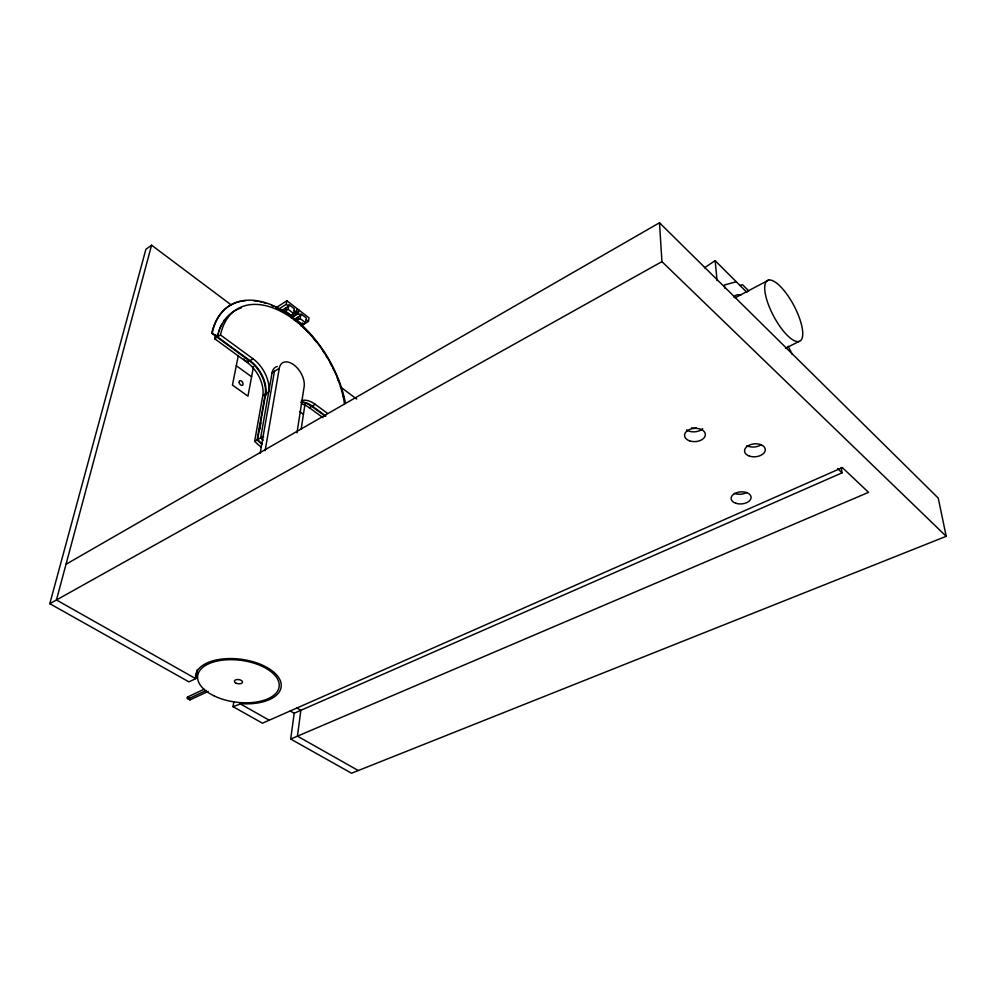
<?xml version="1.0" encoding="UTF-8"?>
<svg xmlns="http://www.w3.org/2000/svg" width="996" height="996" viewBox="0 0 996 996"><rect width="100%" height="100%" fill="white"/><g stroke="black" fill="none" stroke-linecap="round" stroke-linejoin="round"><path stroke-width="1.49" d="M66.022 564.284L659.501 222.768L938.244 498.1L946.2 536.309L351.526 773.232L290.695 739.044L294.181 713.248L842.081 472.839L841.234 467.46M301.166 429.151L305 404.102M296.995 432.75L304.129 386.685A17.355 10.271 58.5 0 0 304.266 383.759L304.191 382.725A17.355 10.271 58.5 0 0 303.581 379.464L303.257 378.356A17.355 10.271 58.5 0 0 300.17 371.819L299.485 370.798A17.355 10.271 58.5 0 0 297.231 367.96L296.41 367.113A17.355 10.271 58.5 0 0 291.168 363.204L290.284 362.793A17.355 10.271 58.5 0 0 287.657 362.009L286.823 361.909A17.355 10.271 58.5 0 0 282.428 362.93L281.843 363.378A17.355 10.271 58.5 0 0 280.386 365.134L280.013 365.856A17.355 10.271 58.5 0 0 279.266 368.358L265.135 450.69M301.091 325.991L308.461 321.384L309.021 317.861L286.885 300.755L277.075 307.054M305.598 322.754L306.357 318.035L300.929 313.852L300.157 318.571L297.057 320.525L302.498 324.696L305.598 322.754L300.157 318.571M290.695 739.044L868.537 492.348L842.367 467.61L262.471 723.196L233.039 706.65L233.786 702.13M297.057 320.525L297.592 317.338L298.476 318.023L294.741 320.376M292.164 317.45L298.314 313.566L298.9 310.042M290.384 316.081L296.534 312.196L297.119 308.673M288.118 309.32L288.927 304.602L294.418 308.835L293.621 313.541L288.118 309.32L285.018 311.287L290.521 315.508L295.414 312.321M260.18 453.255L274.46 371.284M285.018 311.287L285.566 308.1L286.475 308.797L282.74 311.175L281.843 310.491M278.892 309.009L286.275 304.278L286.885 300.755M285.615 311.96L286.051 309.482L283.748 310.951L285.815 312.532M277.311 366.453A17.293 10.321 58.5 0 0 272.07 372.753L260.641 437.867L261.201 438.402A86.577 51.705 58.5 0 0 263.205 440.244M261.238 447.192A86.341 51.892 58.4 0 1 255.175 441.913L254.615 441.377L257.08 439.958L265.173 394.267A26.631 16.347 57.7 0 0 249.573 360.963L211.75 333.336A93.375 55.975 58.4 0 1 240.347 301.39M262.147 443.793A86.453 51.804 58.4 0 1 258.126 440.195L257.566 439.672L265.658 393.98A26.631 16.347 57.7 0 0 250.046 360.664L212.223 333.025A93.387 55.963 58.4 0 1 278.394 308.125A93.387 55.963 58.4 0 1 345.425 403.031M259.719 429.625L260.915 422.827M265.745 395.537L266.555 390.942M254.615 441.377L262.77 395.723A26.593 16.372 57.7 0 0 247.195 362.444L214.663 338.74A86.341 51.892 58.4 0 1 215.684 334.743M253.507 366.565L247.967 396.159L232.454 385.103L238.318 355.497M197.37 669.524L195.664 678.65L188.929 681.862L49.8 603.688L145.902 249.274L151.591 245.19L231.134 304.876M151.591 245.19L56.448 599.966L195.664 678.65L195.565 677.84A43.139 22.111 7.6 0 1 236.338 658.779A43.139 22.111 7.6 0 1 281.171 684.128A43.139 22.111 7.6 0 1 241.281 703.699L233.039 706.65M704.433 267.837L715.14 260.653L746.925 292.388M189.726 698.146C187.148 698.084 190.821 701.719 190.199 698.694M188.169 698.943C189.551 695.843 185.007 698.047 188.169 698.943L206.309 690.415M214.663 338.74L217.041 337.208M344.516 404.077A86.577 51.705 58.5 0 0 283.362 312.719A86.577 51.705 58.5 0 0 220.49 334.98L217.514 336.897A86.453 51.804 58.4 0 1 241.331 307.839M281.295 310.839L288.666 306.133L286.275 304.278M291.044 317.575L298.427 312.918L296.646 311.549M293.857 319.691L300.68 315.383L298.314 313.566M295.75 320.152L298.053 318.695M301.688 323.538L302.697 322.916M247.195 362.444L253.021 358.797A26.68 16.309 57.7 0 1 268.671 392.163L262.77 395.723M272.07 372.753L279.266 368.358M301.415 403.953A25.747 15.438 60 0 1 309.37 407.75L315.209 404.339L327.597 413.415M257.566 439.672L263.118 436.435L263.679 436.97M49.8 603.688L661.929 261.637L659.501 222.768M735.011 297.841L768.7 280.063M785.495 348.226L799.203 341.404A34.362 11.429 62 0 0 785.595 292.488A34.362 11.429 62 0 0 766.397 298.476A34.362 11.429 62 0 0 799.203 341.404M187.348 697.125L204.08 689.244M189.962 699.927L208.102 691.423M740.003 285.479L742.605 284.731L748.805 290.944M736.268 281.744L724.403 285.018L724.702 288.068M239.787 703.574L269.219 720.22M358.274 770.543L297.455 736.168L300.854 710.322L296.883 708.019M290.197 710.97L294.181 713.248M236.289 365.706L251.59 376.774M299.808 411.647L303.444 414.286M309.37 407.75L322.99 417.673M220.49 334.98L253.021 358.797M325.854 416.042L312.221 406.082A25.784 15.413 60 0 0 301.614 401.936M325.269 416.228L311.748 406.356A25.784 15.426 60 0 0 300.767 402.21M340.508 386.934L356.668 399.047M286.923 312.221L289.699 314.35M294.156 310.354L296.534 312.196M306.108 319.567L308.461 321.384M837.561 468.581L842.081 472.839M257.08 439.958L257.628 440.481A86.44 51.817 58.4 0 0 261.662 444.079M661.929 261.637L946.2 536.309M788.185 346.297L792.343 354.464M715.14 260.653L717.07 280.611M696.167 427.882A4.669 2.988 -3.6 0 1 691.535 427.782M761.392 444.577A10.346 6.499 -5.1 0 1 746.863 445.685M702.74 428.666A10.358 6.648 -3.6 0 1 686.518 429.936M746.577 492.547A9.948 6.051 -4.1 0 1 734.376 493.406M247.282 360.975A2.602 1.581 57.2 0 1 246.012 361.15M245.514 360.901A2.602 1.581 57.2 0 1 243.958 358.821M217.514 335.179A86.44 51.817 58.4 0 1 218.049 333.212M218.647 331.307A86.44 51.817 58.4 0 1 219.319 329.452M220.041 327.672A86.44 51.817 58.4 0 1 221.685 324.285M223.577 321.173A86.44 51.817 58.4 0 1 224.598 319.728M301.452 400.541A25.821 15.388 60 0 1 315.209 404.339M242.14 301.041A93.375 55.975 58.4 0 1 245.8 300.593M253.47 300.68A93.375 55.975 58.4 0 1 257.429 301.203M259.433 301.576A93.375 55.975 58.4 0 1 261.462 302.037M263.504 302.572A93.375 55.975 58.4 0 1 265.546 303.195M271.734 305.486A93.375 55.975 58.4 0 1 273.813 306.407M275.88 307.391A93.375 55.975 58.4 0 1 277.959 308.436M280.038 309.569A93.375 55.975 58.4 0 1 284.159 312.022M292.326 317.699A93.375 55.975 58.4 0 1 296.322 320.911M300.244 324.335A93.375 55.975 58.4 0 1 307.839 331.83M313.242 337.943A93.375 55.975 58.4 0 1 316.691 342.238M323.152 351.239A93.375 55.975 58.4 0 1 324.671 353.568M326.153 355.933A93.375 55.975 58.4 0 1 327.584 358.311M330.323 363.154A93.375 55.975 58.4 0 1 331.631 365.607M332.888 368.072A93.375 55.975 58.4 0 1 334.083 370.562M337.407 378.082A93.375 55.975 58.4 0 1 338.416 380.609M343.284 395.786A93.375 55.975 58.4 0 1 343.894 398.3M733.952 297.069A35.632 12.562 62.1 0 1 740.763 295.264M749.478 456.131A10.408 6.486 -5 0 0 765.302 449.955A10.408 6.486 -5 0 0 750.013 444.839A10.408 6.486 -5 0 0 749.478 456.131M689.742 440.917A10.421 6.636 -3.5 0 0 705.367 434.605A10.421 6.636 -3.5 0 0 689.767 429.413A10.421 6.636 -3.5 0 0 689.742 440.917M735.907 503.291A10.01 6.038 -4 0 0 751.096 497.589A10.01 6.038 -4 0 0 736.318 492.808A10.01 6.038 -4 0 0 735.907 503.291M239.189 382.601A2.627 1.619 57.6 0 0 242.476 385.24A2.627 1.619 57.6 0 0 241.605 381.157A2.627 1.619 57.6 0 0 239.189 382.601M214.439 696.055A41.085 21.053 7.6 0 0 278.992 687.439A41.085 21.053 7.6 0 0 221.759 660.261A41.085 21.053 7.6 0 0 214.439 696.055M235.679 682.957A4.109 2.104 7.6 0 0 242.426 682.521A4.109 2.104 7.6 0 0 237.222 679.533A4.109 2.104 7.6 0 0 235.679 682.957"/></g></svg>
